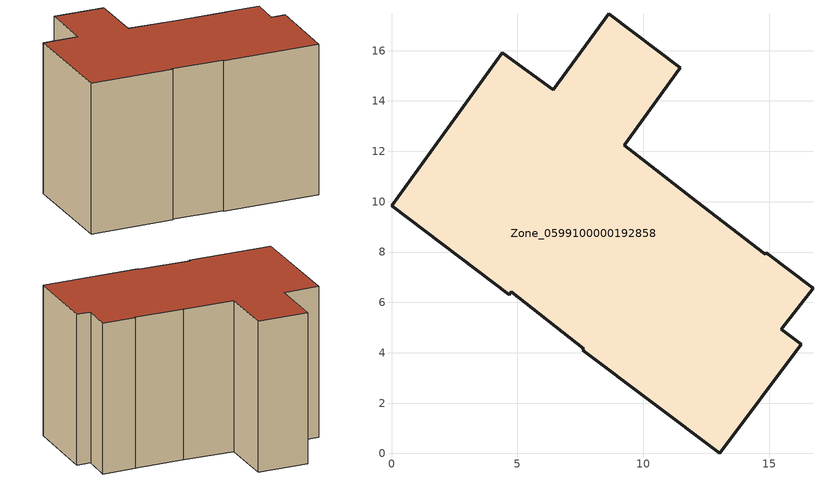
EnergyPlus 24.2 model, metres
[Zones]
Zone_0599100000192858
 floor ground (C_G): 14.83,7.91 14.88,7.97 16.74,6.56 15.48,4.93 16.28,4.33 13.03,0 7.6,4.11 7.64,4.17 4.76,6.43 4.68,6.31 0,9.85 4.4,15.91 6.42,14.44 8.62,17.47 11.47,15.32 9.24,12.24 12.1,10.02 z0
 wall outside (C_F): 13.03,0 16.28,4.33 15.48,4.93 16.74,6.56 14.88,7.97 14.83,7.91 12.1,10.02 9.24,12.24 11.47,15.32 8.62,17.47 6.42,14.44 4.4,15.91 0,9.85 4.68,6.31 4.76,6.43 7.64,4.17 7.6,4.11 13.03,0 z0:10.77
 roof outside (C_R): 15.48,4.93 16.74,6.56 14.88,7.97 14.83,7.91 12.1,10.02 9.24,12.24 11.47,15.32 8.62,17.47 6.42,14.44 4.4,15.91 0,9.85 4.68,6.31 4.76,6.43 7.64,4.17 7.6,4.11 13.03,0 16.28,4.33 z10.77
[BUILDING]
Pand.0599100000192858: North Axis=0; Terrain=City; Loads Convergence Tolerance Value=0.04; Temperature Convergence Tolerance Value=0.4; Solar Distribution=FullExterior; Maximum Number of Warmup Days=25; Minimum Number of Warmup Days=1
[Site:Location]
Rotterdam.The.Hague.AP_ZH_NLD Design_Conditions: Latitude=51.96; Longitude=4.45; Time Zone=1; Elevation=-4.5
[SITE:GROUNDTEMPERATURE:BUILDINGSURFACE]
18, 18, 18, 18, 18, 18, 18, 18, 18, 18, 18, 18
[MATERIAL] Thermal Absorptance=0.9; Solar Absorptance=0.7; Visible Absorptance=0.7
Name | Roughness | Thickness | Conductivity | Density | Specific Heat
G.D.1965 | MediumSmooth | 0.15 | 1 | 540 | 1210
F.D.1965 | Rough | 0.3 | 0.857143 | 1920 | 840
R.D.1965 | MediumRough | 0.2 | 0.08 | 1500 | 1000
[CONSTRUCTION]
C_G: G.D.1965
C_F: F.D.1965
C_R: R.D.1965
[ZONE]
Zone_0599100000192858: Type=1; Multiplier=1; Ceiling Height=Autocalculate; Volume=Autocalculate; Floor Area=autocalculate; Part of Total Floor Area=Yes
[ZONEINFILTRATION:DESIGNFLOWRATE]
Infil_Zone_0599100000192858: Zone or ZoneList or Space or SpaceList=Zone_0599100000192858; Schedule=AlwaysOn; Design Flow Rate Calculation Method=Flow/Area; Flow Rate per Floor Area=0.0042; Constant Term Coefficient=1; Temperature Term Coefficient=0; Velocity Term Coefficient=0; Velocity Squared Term Coefficient=0
[HVACTEMPLATE:ZONE:IDEALLOADSAIRSYSTEM]
Zone_0599100000192858: Maximum Heating Supply Air Temperature=50; Minimum Cooling Supply Air Temperature=13; Maximum Heating Supply Air Humidity Ratio=0.0156; Minimum Cooling Supply Air Humidity Ratio=0.0077; Heating Limit=NoLimit; Cooling Limit=NoLimit; Dehumidification Control Type=ConstantSensibleHeatRatio; Cooling Sensible Heat Ratio=0.7; Dehumidification Setpoint=60; Humidification Control Type=None; Humidification Setpoint=30; Outdoor Air Method=None; Outdoor Air Flow Rate per Person=0.00944; Outdoor Air Flow Rate per Zone Floor Area=0; Outdoor Air Flow Rate per Zone=0; Demand Controlled Ventilation Type=None; Outdoor Air Economizer Type=NoEconomizer; Heat Recovery Type=None; Sensible Heat Recovery Effectiveness=0.7; Latent Heat Recovery Effectiveness=0.65
[ZONECONTROL:THERMOSTAT]
ThermostatControl_Zone_0599100000192858: Zone or ZoneList=Zone_0599100000192858; Control Type Schedule=DualSetpointControlType; Control 1=Thermostat_Zone_0599100000192858; Temperature Difference Between Cutout And Setpoint=0
[THERMOSTATSETPOINT:DUALSETPOINT]
Thermostat_Zone_0599100000192858: Heating Setpoint Temperature Schedule=HeatingSetpoint_Zone_0599100000192858; Cooling Setpoint Temperature Schedule=CoolingSetpoint_Zone_0599100000192858
[SCHEDULE:COMPACT]
HeatingSetpoint_Zone_0599100000192858: Through: 12/31, For: AllDays, Until: 24:00, 21
CoolingSetpoint_Zone_0599100000192858: Through: 12/31, For: AllDays, Until: 24:00, 24
DualSetpointControlType: Through: 12/31, For: AllDays, Until: 24:00, 4
AlwaysOn: Through: 12/31, For: AllDays, Until: 24:00, 1
